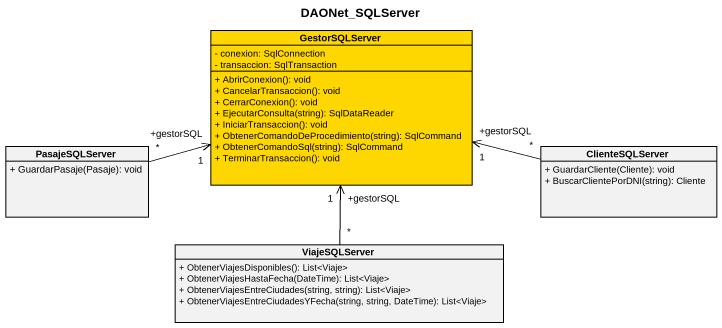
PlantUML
@startuml
title DAONet_SQLServer
hide circle
hide empty members
skinparam classAttributeIconSize 0
class GestorSQLServer #FFD700 {
  - conexion: SqlConnection
  - transaccion: SqlTransaction
  + AbrirConexion(): void
  + CancelarTransaccion(): void
  + CerrarConexion(): void
  + EjecutarConsulta(string): SqlDataReader
  + IniciarTransaccion(): void
  + ObtenerComandoDeProcedimiento(string): SqlCommand
  + ObtenerComandoSql(string): SqlCommand
  + TerminarTransaccion(): void
}
class PasajeSQLServer {
  + GuardarPasaje(Pasaje): void
}
class ClienteSQLServer {
  + GuardarCliente(Cliente): void
  + BuscarClientePorDNI(string): Cliente
}
class ViajeSQLServer {
  + ObtenerViajesDisponibles(): List<Viaje>
  + ObtenerViajesHastaFecha(DateTime): List<Viaje>
  + ObtenerViajesEntreCiudades(string, string): List<Viaje>
  + ObtenerViajesEntreCiudadesYFecha(string, string, DateTime): List<Viaje>
}
PasajeSQLServer "*" -right-> "+gestorSQL\n1" GestorSQLServer
ClienteSQLServer "*" -left-> "+gestorSQL\n1" GestorSQLServer
ViajeSQLServer "*" -up-> "+gestorSQL\n1" GestorSQLServer
@enduml
